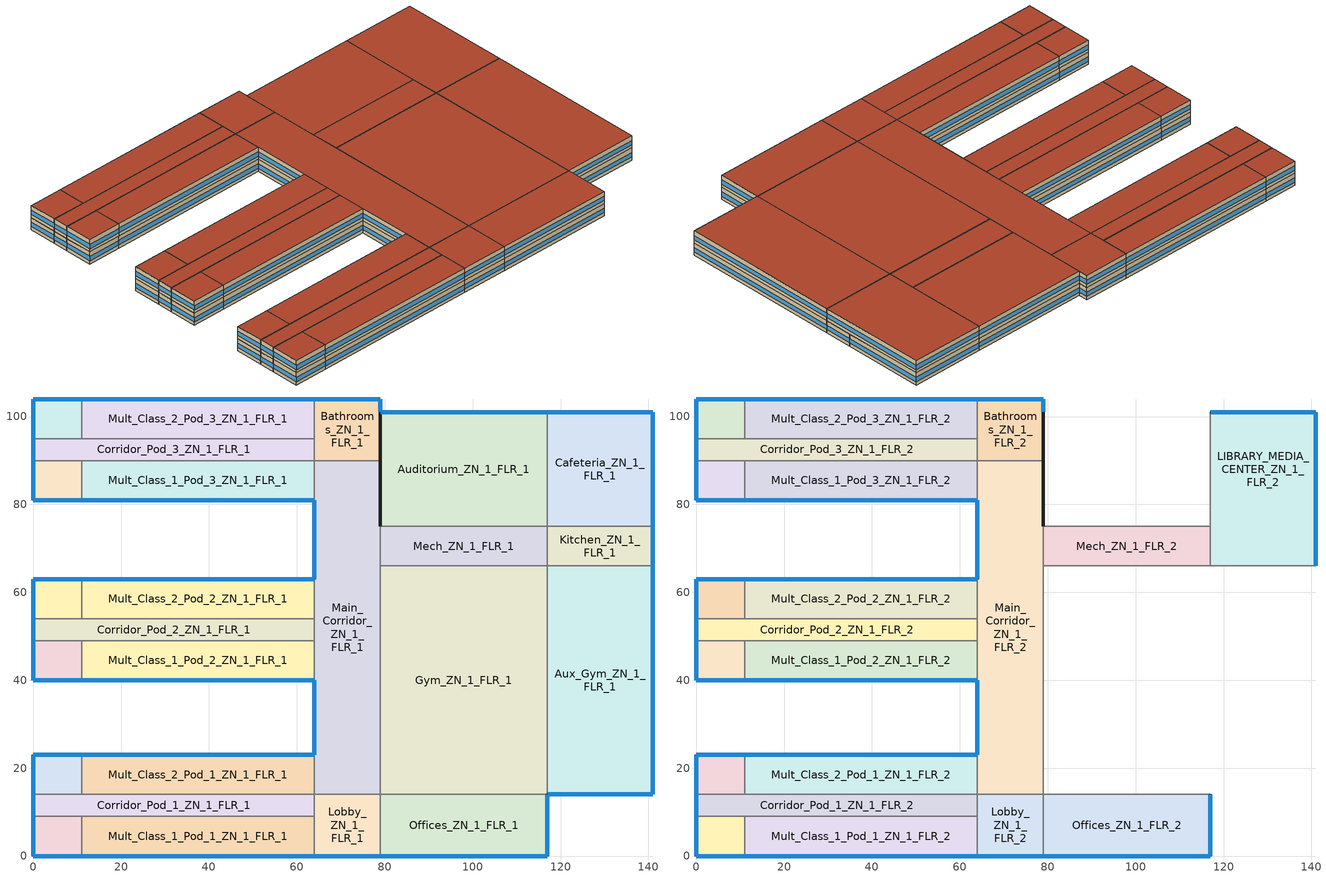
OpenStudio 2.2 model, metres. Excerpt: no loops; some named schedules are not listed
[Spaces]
Mult_Class_2_Pod_3_ZN_1_FLR_1
 floor ground: 64,104 64,95 11,95 11,104 z0
 wall outside: 64,104 11,104 z0:4
 wall to Corner_Class_2_Pod_3_ZN_1_FLR_1: 11,104 11,95 z0:4
 wall to Corridor_Pod_3_ZN_1_FLR_1: 11,95 64,95 z0:4
 wall to Bathrooms_ZN_1_FLR_1: 64,95 64,104 z0:4
 window: 63.95,104 11.05,104 z1.1:2.5
Mult_Class_2_Pod_2_ZN_1_FLR_1
 floor ground: 64,63 64,54 11,54 11,63 z0
 wall outside: 64,63 11,63 z0:4
 wall to Corridor_Pod_2_ZN_1_FLR_1: 11,54 64,54 z0:4
 wall to Main_Corridor_ZN_1_FLR_1: 64,54 64,63 z0:4
 wall to Corner_Class_2_Pod_2_ZN_1_FLR_1: 11,63 11,54 z0:4
 window: 63.95,63 11.05,63 z1.1:2.5
Aux_Gym_ZN_1_FLR_1
 floor ground: 141,66 141,14 117,14 117,66 z0
 wall outside: 117,14 141,14 141,66 z0:4; 117,14 141,14 141,66 z4:8
 wall to LIBRARY_MEDIA_CENTER_ZN_1_FLR_2: 141,66 117,66 z4:8
 wall to Kitchen_ZN_1_FLR_1: 141,66 117,66 z0:4
 wall to Gym_ZN_1_FLR_1: 117,66 117,14 z0:4; 117,66 117,14 z4:8
 window: 117.05,14 140.95,14 z1.1:2.51; 117.05,14 140.95,14 z5.1:6.51; 141,14.05 141,65.95 z5.1:6.5; 141,14.05 141,65.95 z1.1:2.5
 roof outside: 141,14 141,66 117,66 117,14 z8
Gym_ZN_1_FLR_1
 floor ground: 117,66 117,14 79,14 79,66 z0
 wall to Mech_ZN_1_FLR_1: 117,66 79,66 z0:4
 wall to Mech_ZN_1_FLR_2: 117,66 79,66 z4:8
 wall to Main_Corridor_ZN_1_FLR_2: 79,66 79,14 z4:8
 wall to Offices_ZN_1_FLR_2: 79,14 117,14 z4:8
 wall to Main_Corridor_ZN_1_FLR_1: 79,66 79,14 z0:4
 wall to Offices_ZN_1_FLR_1: 79,14 117,14 z0:4
 roof outside: 117,14 117,66 79,66 79,14 z8
Mult_Class_2_Pod_1_ZN_1_FLR_1
 floor ground: 64,23 64,14 11,14 11,23 z0
 wall outside: 64,23 11,23 z0:4
 wall to Main_Corridor_ZN_1_FLR_1: 64,14 64,23 z0:4
 wall to Corridor_Pod_1_ZN_1_FLR_1: 11,14 64,14 z0:4
 wall to Corner_Class_2_Pod_1_ZN_1_FLR_1: 11,23 11,14 z0:4
 window: 63.95,23 11.05,23 z1.1:2.5
Mech_ZN_1_FLR_1
 floor ground: 117,75 117,66 79,66 79,75 z0
 wall to Main_Corridor_ZN_1_FLR_1: 79,75 79,66 z0:4
 wall to Auditorium_ZN_1_FLR_1: 117,75 79,75 z0:4
 wall to Kitchen_ZN_1_FLR_1: 117,66 117,75 z0:4
Lobby_ZN_1_FLR_1
 floor ground: 79,14 79,0 64,0 64,14 z0
 wall outside: 64,0 79,0 z0:4
 wall to Corridor_Pod_1_ZN_1_FLR_1: 64,14 64,9 z0:4
 wall to Offices_ZN_1_FLR_1: 79,0 79,14 z0:4
 wall to Main_Corridor_ZN_1_FLR_1: 79,14 64,14 z0:4
 wall to Mult_Class_1_Pod_1_ZN_1_FLR_1: 64,9 64,0 z0:4
 window: 64.05,0 78.95,0 z1.1:2.51
Auditorium_ZN_1_FLR_1
 floor ground: 117,101 117,75 79,75 79,101 z0
 wall outside: 117,101 79,101 79,90 79,75 z4:8; 117,101 79,101 79,90 79,75 z0:4
 wall to LIBRARY_MEDIA_CENTER_ZN_1_FLR_2: 117,75 117,101 z4:8
 wall to Cafeteria_ZN_1_FLR_1: 117,75 117,101 z0:4
 wall to Mech_ZN_1_FLR_2: 79,75 117,75 z4:8
 window: 116.95,101 79.05,101 z5.1:6.5; 116.95,101 79.05,101 z1.1:2.5
 roof outside: 117,75 117,101 79,101 79,75 z8
Cafeteria_ZN_1_FLR_1
 floor ground: 141,101 141,75 117,75 117,101 z0
 wall outside: 141,75 141,101 117,101 z0:4
 wall to Kitchen_ZN_1_FLR_1: 117,75 141,75 z0:4
 window: 141,75.05 141,100.95 / 140.95,101 117.05,101 z1.1:2.51
Corner_Class_1_Pod_2_ZN_1_FLR_1
 floor ground: 11,49 11,40 0,40 0,49 z0
 wall outside: 0,49 0,40 11,40 z0:4
 wall to Corridor_Pod_2_ZN_1_FLR_1: 11,49 0,49 z0:4
 wall to Mult_Class_1_Pod_2_ZN_1_FLR_1: 11,40 11,49 z0:4
 window: 0.05,40 10.95,40 z1.1:2.51; 0,48.95 0,40.05 z1.1:2.52
Corridor_Pod_1_ZN_1_FLR_1
 floor ground: 64,14 64,9 0,9 0,14 z0
 wall outside: 0,14 0,9 z0:4
 wall to Corner_Class_2_Pod_1_ZN_1_FLR_1: 11,14 0,14 z0:4
 wall to Mult_Class_1_Pod_1_ZN_1_FLR_1: 11,9 64,9 z0:4
 wall to Corner_Class_1_Pod_1_ZN_1_FLR_1: 0,9 11,9 z0:4
 window: 0,13.95 0,9.05 z1.1:2.53
Mult_Class_1_Pod_2_ZN_1_FLR_1
 floor ground: 64,49 64,40 11,40 11,49 z0
 wall outside: 11,40 64,40 z0:4
 wall to Main_Corridor_ZN_1_FLR_1: 64,40 64,49 z0:4
 wall to Corridor_Pod_2_ZN_1_FLR_1: 64,49 11,49 z0:4
 window: 11.05,40 63.95,40 z1.1:2.5
Mult_Class_1_Pod_3_ZN_1_FLR_1
 floor ground: 64,90 64,81 11,81 11,90 z0
 wall outside: 11,81 64,81 z0:4
 wall to Corner_Class_1_Pod_3_ZN_1_FLR_1: 11,90 11,81 z0:4
 wall to Corridor_Pod_3_ZN_1_FLR_1: 64,90 11,90 z0:4
 wall to Main_Corridor_ZN_1_FLR_1: 64,81 64,90 z0:4
 window: 11.05,81 63.95,81 z1.1:2.5
Corridor_Pod_2_ZN_1_FLR_1
 floor ground: 64,54 64,49 0,49 0,54 z0
 wall outside: 0,54 0,49 z0:4
 wall to Corner_Class_2_Pod_2_ZN_1_FLR_1: 11,54 0,54 z0:4
 wall to Main_Corridor_ZN_1_FLR_1: 64,49 64,54 z0:4
 window: 0,53.95 0,49.05 z1.1:2.53
Bathrooms_ZN_1_FLR_1
 floor ground: 79,104 79,90 64,90 64,104 z0
 wall outside: 79,90 79,101 79,104 64,104 z0:4
 wall to Main_Corridor_ZN_1_FLR_1: 64,90 79,90 z0:4
 wall to Corridor_Pod_3_ZN_1_FLR_1: 64,95 64,90 z0:4
 window: 79,101.05 79,103.95 z1.1:2.55; 78.95,104 64.05,104 z1.1:2.51
Main_Corridor_ZN_1_FLR_1
 floor ground: 79,90 79,14 64,14 64,90 z0
 wall outside: 64,40 64,23 / 64,81 64,63 / 79,75 79,90 z0:4
 window: 64,39.95 64,23.05 / 64,80.95 64,63.05 z1.1:2.51
Corner_Class_1_Pod_3_ZN_1_FLR_1
 floor ground: 11,90 11,81 0,81 0,90 z0
 wall outside: 0,90 0,81 11,81 z0:4
 wall to Corridor_Pod_3_ZN_1_FLR_1: 11,90 0,90 z0:4
 window: 0,89.95 0,81.05 z1.1:2.52; 0.05,81 10.95,81 z1.1:2.51
Offices_ZN_1_FLR_1
 floor ground: 117,14 117,0 79,0 79,14 z0
 wall outside: 79,0 117,0 117,14 z0:4
 window: 79.05,0 116.95,0 z1.1:2.5; 117,0.05 117,13.95 z1.1:2.51
Corner_Class_2_Pod_1_ZN_1_FLR_1
 floor ground: 11,23 11,14 0,14 0,23 z0
 wall outside: 11,23 0,23 0,14 z0:4
 window: 10.95,23 0.05,23 z1.1:2.51; 0,22.95 0,14.05 z1.1:2.52
Corner_Class_1_Pod_1_ZN_1_FLR_1
 floor ground: 11,9 11,0 0,0 0,9 z0
 wall outside: 0,9 0,0 11,0 z0:4
 wall to Mult_Class_1_Pod_1_ZN_1_FLR_1: 11,0 11,9 z0:4
 window: 0.05,0 10.95,0 z1.1:2.51; 0,8.95 0,0.05 z1.1:2.52
Corridor_Pod_3_ZN_1_FLR_1
 floor ground: 64,95 64,90 0,90 0,95 z0
 wall outside: 0,95 0,90 z0:4
 wall to Corner_Class_2_Pod_3_ZN_1_FLR_1: 11,95 0,95 z0:4
 window: 0,94.95 0,90.05 z1.1:2.53
Corner_Class_2_Pod_2_ZN_1_FLR_1
 floor ground: 11,63 11,54 0,54 0,63 z0
 wall outside: 11,63 0,63 0,54 z0:4
 window: 0,62.95 0,54.05 z1.1:2.52; 10.95,63 0.05,63 z1.1:2.51
Corner_Class_2_Pod_3_ZN_1_FLR_1
 floor ground: 11,104 11,95 0,95 0,104 z0
 wall outside: 11,104 0,104 0,95 z0:4
 window: 0,103.95 0,95.05 z1.1:2.52; 10.95,104 0.05,104 z1.1:2.51
Kitchen_ZN_1_FLR_1
 floor ground: 141,75 141,66 117,66 117,75 z0
 wall outside: 141,66 141,75 z0:4
 window: 141,66.05 141,74.95 z1.1:2.52
Mult_Class_1_Pod_1_ZN_1_FLR_1
 floor ground: 64,9 64,0 11,0 11,9 z0
 wall outside: 11,0 64,0 z0:4
 window: 11.05,0 63.95,0 z1.1:2.5
Mult_Class_2_Pod_3_ZN_1_FLR_2
 floor to Mult_Class_2_Pod_3_ZN_1_FLR_1: 64,104 64,95 11,95 11,104 z4
 wall outside: 64,104 11,104 z4:8
 wall to Bathrooms_ZN_1_FLR_2: 64,95 64,104 z4:8
 wall to Corner_Class_2_Pod_3_ZN_1_FLR_2: 11,104 11,95 z4:8
 wall to Corridor_Pod_3_ZN_1_FLR_2: 11,95 64,95 z4:8
 window: 63.95,104 11.05,104 z5.1:6.5
 roof outside: 64,95 64,104 11,104 11,95 z8
Main_Corridor_ZN_1_FLR_2
 floor to Main_Corridor_ZN_1_FLR_1: 79,90 79,14 64,14 64,90 z4
 wall outside: 64,40 64,23 / 79,75 79,90 / 64,81 64,63 z4:8
 wall to Corridor_Pod_2_ZN_1_FLR_2: 64,54 64,49 z4:8
 wall to Mech_ZN_1_FLR_2: 79,66 79,75 z4:8
 wall to Lobby_ZN_1_FLR_2: 64,14 79,14 z4:8
 wall to Mult_Class_1_Pod_2_ZN_1_FLR_2: 64,49 64,40 z4:8
 wall to Bathrooms_ZN_1_FLR_2: 79,90 64,90 z4:8
 wall to Mult_Class_1_Pod_3_ZN_1_FLR_2: 64,90 64,81 z4:8
 wall to Mult_Class_2_Pod_2_ZN_1_FLR_2: 64,63 64,54 z4:8
 wall to Mult_Class_2_Pod_1_ZN_1_FLR_2: 64,23 64,14 z4:8
 window: 64,39.95 64,23.05 / 64,80.95 64,63.05 z5.1:6.51
 roof outside: 79,14 79,90 64,90 64,14 z8
Corner_Class_2_Pod_3_ZN_1_FLR_2
 floor to Corner_Class_2_Pod_3_ZN_1_FLR_1: 11,104 11,95 0,95 0,104 z4
 wall outside: 11,104 0,104 0,95 z4:8
 wall to Corridor_Pod_3_ZN_1_FLR_2: 0,95 11,95 z4:8
 window: 10.95,104 0.05,104 z5.1:6.51; 0,103.95 0,95.05 z5.1:6.52
 roof outside: 11,95 11,104 0,104 0,95 z8
Lobby_ZN_1_FLR_2
 floor to Lobby_ZN_1_FLR_1: 79,14 79,0 64,0 64,14 z4
 wall outside: 64,0 79,0 z4:8
 wall to Offices_ZN_1_FLR_2: 79,0 79,14 z4:8
 wall to Corridor_Pod_1_ZN_1_FLR_2: 64,14 64,9 z4:8
 wall to Mult_Class_1_Pod_1_ZN_1_FLR_2: 64,9 64,0 z4:8
 window: 64.05,0 78.95,0 z5.1:6.51
 roof outside: 79,0 79,14 64,14 64,0 z8
Mech_ZN_1_FLR_2
 floor to Mech_ZN_1_FLR_1: 117,75 117,66 79,66 79,75 z4
 wall to LIBRARY_MEDIA_CENTER_ZN_1_FLR_2: 117,66 117,75 z4:8
 roof outside: 117,66 117,75 79,75 79,66 z8
Mult_Class_1_Pod_1_ZN_1_FLR_2
 floor to Mult_Class_1_Pod_1_ZN_1_FLR_1: 64,9 64,0 11,0 11,9 z4
 wall outside: 11,0 64,0 z4:8
 wall to Corridor_Pod_1_ZN_1_FLR_2: 64,9 11,9 z4:8
 wall to Corner_Class_1_Pod_1_ZN_1_FLR_2: 11,9 11,0 z4:8
 window: 11.05,0 63.95,0 z5.1:6.5
 roof outside: 64,0 64,9 11,9 11,0 z8
Corridor_Pod_2_ZN_1_FLR_2
 floor to Corridor_Pod_2_ZN_1_FLR_1: 64,54 64,49 0,49 0,54 z4
 wall outside: 0,54 0,49 z4:8
 wall to Mult_Class_2_Pod_2_ZN_1_FLR_2: 64,54 11,54 z4:8
 wall to Corner_Class_1_Pod_2_ZN_1_FLR_2: 0,49 11,49 z4:8
 wall to Corner_Class_2_Pod_2_ZN_1_FLR_2: 11,54 0,54 z4:8
 wall to Mult_Class_1_Pod_2_ZN_1_FLR_2: 11,49 64,49 z4:8
 window: 0,53.95 0,49.05 z5.1:6.53
 roof outside: 64,49 64,54 0,54 0,49 z8
LIBRARY_MEDIA_CENTER_ZN_1_FLR_2
 floor to Cafeteria_ZN_1_FLR_1: 141,101 141,75 117,75 117,101 z4
 floor to Kitchen_ZN_1_FLR_1: 141,75 141,66 117,66 117,75 z4
 wall outside: 141,66 141,101 117,101 z4:8
 window: 140.95,101 117.05,101 z5.1:6.51; 141,66.05 141,100.95 z5.1:6.52
 roof outside: 141,66 141,101 117,101 117,66 z8
Corridor_Pod_3_ZN_1_FLR_2
 floor to Corridor_Pod_3_ZN_1_FLR_1: 64,95 64,90 0,90 0,95 z4
 wall outside: 0,95 0,90 z4:8
 wall to Mult_Class_1_Pod_3_ZN_1_FLR_2: 11,90 64,90 z4:8
 wall to Corner_Class_1_Pod_3_ZN_1_FLR_2: 0,90 11,90 z4:8
 wall to Bathrooms_ZN_1_FLR_2: 64,90 64,95 z4:8
 window: 0,94.95 0,90.05 z5.1:6.53
 roof outside: 64,90 64,95 0,95 0,90 z8
Corner_Class_2_Pod_2_ZN_1_FLR_2
 floor to Corner_Class_2_Pod_2_ZN_1_FLR_1: 11,63 11,54 0,54 0,63 z4
 wall outside: 11,63 0,63 0,54 z4:8
 wall to Mult_Class_2_Pod_2_ZN_1_FLR_2: 11,54 11,63 z4:8
 window: 10.95,63 0.05,63 z5.1:6.51; 0,62.95 0,54.05 z5.1:6.52
 roof outside: 11,54 11,63 0,63 0,54 z8
Corridor_Pod_1_ZN_1_FLR_2
 floor to Corridor_Pod_1_ZN_1_FLR_1: 64,14 64,9 0,9 0,14 z4
 wall outside: 0,14 0,9 z4:8
 wall to Corner_Class_2_Pod_1_ZN_1_FLR_2: 11,14 0,14 z4:8
 wall to Mult_Class_2_Pod_1_ZN_1_FLR_2: 64,14 11,14 z4:8
 wall to Corner_Class_1_Pod_1_ZN_1_FLR_2: 0,9 11,9 z4:8
 window: 0,13.95 0,9.05 z5.1:6.53
 roof outside: 64,9 64,14 0,14 0,9 z8
Corner_Class_1_Pod_2_ZN_1_FLR_2
 floor to Corner_Class_1_Pod_2_ZN_1_FLR_1: 11,49 11,40 0,40 0,49 z4
 wall outside: 0,49 0,40 11,40 z4:8
 wall to Mult_Class_1_Pod_2_ZN_1_FLR_2: 11,40 11,49 z4:8
 window: 0.05,40 10.95,40 z5.1:6.51; 0,48.95 0,40.05 z5.1:6.52
 roof outside: 11,40 11,49 0,49 0,40 z8
Mult_Class_1_Pod_2_ZN_1_FLR_2
 floor to Mult_Class_1_Pod_2_ZN_1_FLR_1: 64,49 64,40 11,40 11,49 z4
 wall outside: 11,40 64,40 z4:8
 window: 11.05,40 63.95,40 z5.1:6.5
 roof outside: 64,40 64,49 11,49 11,40 z8
Offices_ZN_1_FLR_2
 floor to Offices_ZN_1_FLR_1: 117,14 117,0 79,0 79,14 z4
 wall outside: 79,0 117,0 117,14 z4:8
 window: 117,0.05 117,13.95 z5.1:6.51; 79.05,0 116.95,0 z5.1:6.5
 roof outside: 117,0 117,14 79,14 79,0 z8
Corner_Class_2_Pod_1_ZN_1_FLR_2
 floor to Corner_Class_2_Pod_1_ZN_1_FLR_1: 11,23 11,14 0,14 0,23 z4
 wall outside: 11,23 0,23 0,14 z4:8
 wall to Mult_Class_2_Pod_1_ZN_1_FLR_2: 11,14 11,23 z4:8
 window: 0,22.95 0,14.05 z5.1:6.52; 10.95,23 0.05,23 z5.1:6.51
 roof outside: 11,14 11,23 0,23 0,14 z8
Corner_Class_1_Pod_3_ZN_1_FLR_2
 floor to Corner_Class_1_Pod_3_ZN_1_FLR_1: 11,90 11,81 0,81 0,90 z4
 wall outside: 0,90 0,81 11,81 z4:8
 wall to Mult_Class_1_Pod_3_ZN_1_FLR_2: 11,81 11,90 z4:8
 window: 0.05,81 10.95,81 z5.1:6.51; 0,89.95 0,81.05 z5.1:6.52
 roof outside: 11,81 11,90 0,90 0,81 z8
Corner_Class_1_Pod_1_ZN_1_FLR_2
 floor to Corner_Class_1_Pod_1_ZN_1_FLR_1: 11,9 11,0 0,0 0,9 z4
 wall outside: 0,9 0,0 11,0 z4:8
 window: 0,8.95 0,0.05 z5.1:6.52; 0.05,0 10.95,0 z5.1:6.51
 roof outside: 11,0 11,9 0,9 0,0 z8
Mult_Class_2_Pod_1_ZN_1_FLR_2
 floor to Mult_Class_2_Pod_1_ZN_1_FLR_1: 64,23 64,14 11,14 11,23 z4
 wall outside: 64,23 11,23 z4:8
 window: 63.95,23 11.05,23 z5.1:6.5
 roof outside: 64,14 64,23 11,23 11,14 z8
Mult_Class_2_Pod_2_ZN_1_FLR_2
 floor to Mult_Class_2_Pod_2_ZN_1_FLR_1: 64,63 64,54 11,54 11,63 z4
 wall outside: 64,63 11,63 z4:8
 window: 63.95,63 11.05,63 z5.1:6.5
 roof outside: 64,54 64,63 11,63 11,54 z8
Bathrooms_ZN_1_FLR_2
 floor to Bathrooms_ZN_1_FLR_1: 79,104 79,90 64,90 64,104 z4
 wall outside: 79,90 79,101 79,104 64,104 z4:8
 window: 78.95,104 64.05,104 z5.1:6.51; 79,101.05 79,103.95 z5.1:6.55
 roof outside: 79,90 79,104 64,104 64,90 z8
Mult_Class_1_Pod_3_ZN_1_FLR_2
 floor to Mult_Class_1_Pod_3_ZN_1_FLR_1: 64,90 64,81 11,81 11,90 z4
 wall outside: 11,81 64,81 z4:8
 window: 11.05,81 63.95,81 z5.1:6.5
 roof outside: 64,81 64,90 11,90 11,81 z8
[Site]
Miami Intl Ap_FL_USA: Latitude {deg}=25.82; Longitude {deg}=-80.3; Time Zone {hr}=-5; Elevation {m}=11; Terrain=City
[Building]
DOE Ref Pre-1980-SecondarySchool-ASHRAE 169-2006-1A created: 2017-11-09 21:25:26 -0700: North Axis {deg}=0; Default Construction Set=DOE Ref Pre-1980 - SecSchl - ASHRAE 169-2006-1A; Standards Number of Stories=2; Standards Number of Above Ground Stories=0; Standards Building Type=SecondarySchool
[Site:WaterMainsTemperature]
Calculation Method=Correlation; Annual Average Outdoor Air Temperature {C}=24.4917; Maximum Difference In Monthly Average Outdoor Air Temperatures {deltaC}=8.7
[SizingPeriod:DesignDay] Barometric Pressure {Pa}=101193; Sky Clearness=0; Rain Indicator=0; Snow Indicator=0; Day of Month=21; Daylight Saving Time Indicator=0; Humidity Indicating Type=Wetbulb; Dry-Bulb Temperature Range Modifier Type=DefaultMultipliers
Name | Maximum Dry-Bulb Temperature {C} | Daily Dry-Bulb Temperature Range {deltaC} | Humidity Indicating Conditions at Maximum Dry-Bulb | Wind Speed {m/s} | Wind Direction {deg} | Month | Day Type | Solar Model Indicator | ASHRAE Taub | ASHRAE Taud
Miami Intl Ap Ann Htg 99.6% Condns DB | 8.7 | 0 | 8.7 | 3.8 | 340 | 1 | WinterDesignDay | ASHRAEClearSky
Miami Intl Ap Ann Clg .4% Condns DB=>MWB | 33.2 | 6.7 | 25.3 | 4.5 | 140 | 7 | SummerDesignDay | ASHRAETau | 0.528 | 1.905
[Site:GroundTemperature:BuildingSurface]
22.509, 22.645, 22.781, 22.956, 23.052, 23.08, 23.116, 23.108, 23.133, 23.139, 23.077, 22.913
[ClimateZones]
Climate Zone Value 1=1A
[Material:NoMass] Thermal Absorptance=0.9; Solar Absorptance=0.7
Name | Roughness | Thermal Resistance {m2-K/W} | Visible Absorptance
CP02 CARPET PAD | VeryRough | 0.21648 | 0.8
Typical Insulation R-2.17 | Smooth | 0.381975 | 0.7
Typical Carpet Pad | Smooth | 0.21648 | 0.8
Typical Insulation R-8.88 | Smooth | 1.56434 | 0.7
Typical Insulation | Smooth | 0.0282222 | 0.7
[Material]
Name | Roughness | Thickness {m} | Conductivity {W/m-K} | Density {kg/m3} | Specific Heat {J/kg-K} | Thermal Absorptance | Solar Absorptance | Visible Absorptance
100mm Normalweight concrete floor | MediumSmooth | 0.1016 | 2.31 | 2322 | 832
G01 13mm gypsum board | Smooth | 0.0127 | 0.16 | 800 | 1090 | 0.9 | 0.7 | 0.5
4 in. Normalweight Concrete Floor | MediumRough | 0.1016 | 2.31 | 2322 | 832 | 0.9 | 0.7 | 0.7
25mm Stucco | Smooth | 0.0254 | 0.72 | 1856 | 840 | 0.9 | 0.7 | 0.7
5/8 in. Gypsum Board | MediumSmooth | 0.0159 | 0.16 | 800 | 1090 | 0.9 | 0.7 | 0.7
Roof Membrane | VeryRough | 0.0095 | 0.16 | 1121.29 | 1460 | 0.9 | 0.7 | 0.7
Metal Roof Surface; F08 Metal surface | Smooth | 0.0008 | 45.28 | 7824 | 500 | 0.9 | 0.7 | 0.7
HW CONCRETE | Rough | 0.1016 | 1.31125 | 2240 | 837.36 | 0.9 | 0.7 | 0.7
8 in. Concrete Block Basement Wall | MediumRough | 0.2032 | 1.326 | 1842 | 912 | 0.9 | 0.7 | 0.7
G05 25mm wood | MediumSmooth | 0.0254 | 0.15 | 608 | 1630 | 0.9 | 0.5 | 0.5
Std Wood 6inch | MediumSmooth | 0.15 | 0.12 | 540 | 1210 | 0.9 | 0.7 | 0.7
[Construction]
Typical Insulated Exterior Mass Floor: 4 in. Normalweight Concrete Floor, Typical Carpet Pad
Typical Insulated Steel Framed Exterior Wall R-4.35: 25mm Stucco, 5/8 in. Gypsum Board, Typical Insulation R-2.17, 5/8 in. Gypsum Board
Typical IEAD Roof R-10.0: Roof Membrane, Typical Insulation R-8.88, Metal Roof Surface
Typical Interior Floor: 100mm Normalweight concrete floor, CP02 CARPET PAD
Typical Interior Wall: G01 13mm gypsum board, G01 13mm gypsum board
Typical Interior Ceiling: CP02 CARPET PAD, 100mm Normalweight concrete floor
ext-slab-mass: HW CONCRETE, CP02 CARPET PAD
Typical Insulated Basement Mass Wall: 8 in. Concrete Block Basement Wall
U 1.22 SHGC 0.54 Simple Glazing Window: U 1.22 SHGC 0.54 Simple Glazing
Typical Insulated Metal Door: F08 Metal surface, Typical Insulation
Typical Overhead Door: Typical Insulation
Typical Interior Window: Clear 3mm
Typical Interior Door; Typical Interior Partition: G05 25mm wood
InteriorFurnishings: Std Wood 6inch
[DefaultConstructionSet]
DOE Ref Pre-1980 - SecSchl - ASHRAE 169-2006-1A: Default Exterior Surface Constructions=Default Surface Constructions 1; Default Interior Surface Constructions=Default Surface Constructions 2; Default Ground Contact Surface Constructions=Default Surface Constructions 3; Default Exterior SubSurface Constructions=Default Sub Surface Constructions 1; Default Interior SubSurface Constructions=Default Sub Surface Constructions 2; Interior Partition Construction=Typical Interior Partition
[DefaultSurfaceConstructions]
Name | Floor Construction | Wall Construction | Roof Ceiling Construction
Default Surface Constructions 1 | Typical Insulated Exterior Mass Floor | Typical Insulated Steel Framed Exterior Wall R-4.35 | Typical IEAD Roof R-10.0
Default Surface Constructions 2 | Typical Interior Floor | Typical Interior Wall | Typical Interior Ceiling
Default Surface Constructions 3 | ext-slab-mass | Typical Insulated Basement Mass Wall
[DefaultSubSurfaceConstructions]
Name | Fixed Window Construction | Operable Window Construction | Door Construction | Overhead Door Construction | Tubular Daylight Dome Construction | Tubular Daylight Diffuser Construction
Default Sub Surface Constructions 1 | U 1.22 SHGC 0.54 Simple Glazing Window | U 1.22 SHGC 0.54 Simple Glazing Window | Typical Insulated Metal Door | Typical Overhead Door | Typical Interior Window | Typical Interior Window
Default Sub Surface Constructions 2 | Typical Interior Window | Typical Interior Window | Typical Interior Door
[WindowMaterial:SimpleGlazingSystem]
U 1.22 SHGC 0.54 Simple Glazing: U-Factor {W/m2-K}=6.92748; Solar Heat Gain Coefficient=0.54; Visible Transmittance=0.38
[WindowMaterial:Glazing]
Clear 3mm: Optical Data Type=SpectralAverage; Thickness {m}=0.003; Solar Transmittance at Normal Incidence=0.837; Front Side Solar Reflectance at Normal Incidence=0.075; Back Side Solar Reflectance at Normal Incidence=0.075; Visible Transmittance at Normal Incidence=0.898; Front Side Visible Reflectance at Normal Incidence=0.081; Back Side Visible Reflectance at Normal Incidence=0.081; Infrared Transmittance at Normal Incidence=0; Front Side Infrared Hemispherical Emissivity=0.84; Back Side Infrared Hemispherical Emissivity=0.84; Conductivity {W/m-K}=0.9; Dirt Correction Factor for Solar and Visible Transmittance=1; Solar Diffusing=No
[Space] Part of Total Floor Area=Yes
Name | Space Type | Building Story | Thermal Zone
Mult_Class_2_Pod_3_ZN_1_FLR_1 | SecondarySchool Classroom | Building Story 1 | Mult_Class_2_Pod_3_ZN_1_FLR_1 ZN
Mult_Class_2_Pod_1_ZN_1_FLR_2 | SecondarySchool Classroom | Building Story 2 | Mult_Class_2_Pod_1_ZN_1_FLR_2 ZN
Mult_Class_2_Pod_2_ZN_1_FLR_1 | SecondarySchool Classroom | Building Story 1 | Mult_Class_2_Pod_2_ZN_1_FLR_1 ZN
Mult_Class_2_Pod_3_ZN_1_FLR_2 | SecondarySchool Classroom | Building Story 2 | Mult_Class_2_Pod_3_ZN_1_FLR_2 ZN
Main_Corridor_ZN_1_FLR_2 | SecondarySchool Corridor | Building Story 2 | Main_Corridor_ZN_1_FLR_2 ZN
Aux_Gym_ZN_1_FLR_1 | SecondarySchool Gym - audience | Building Story 1 | Aux_Gym_ZN_1_FLR_1 ZN
Bathrooms_ZN_1_FLR_2 | SecondarySchool Restroom | Building Story 2 | Bathrooms_ZN_1_FLR_2 ZN
Corner_Class_2_Pod_3_ZN_1_FLR_2 | SecondarySchool Classroom | Building Story 2 | Corner_Class_2_Pod_3_ZN_1_FLR_2 ZN
Kitchen_ZN_1_FLR_1 | SecondarySchool Kitchen | Building Story 1 | Kitchen_ZN_1_FLR_1 ZN
Gym_ZN_1_FLR_1 | SecondarySchool Gym | Building Story 1 | Gym_ZN_1_FLR_1 ZN
Lobby_ZN_1_FLR_2 | SecondarySchool Lobby | Building Story 2 | Lobby_ZN_1_FLR_2 ZN
Mech_ZN_1_FLR_2 | SecondarySchool Mechanical | Building Story 2 | Mech_ZN_1_FLR_2 ZN
Mult_Class_2_Pod_1_ZN_1_FLR_1 | SecondarySchool Classroom | Building Story 1 | Mult_Class_2_Pod_1_ZN_1_FLR_1 ZN
Mech_ZN_1_FLR_1 | SecondarySchool Mechanical | Building Story 1 | Mech_ZN_1_FLR_1 ZN
Corridor_Pod_2_ZN_1_FLR_2 | SecondarySchool Corridor | Building Story 2 | Corridor_Pod_2_ZN_1_FLR_2 ZN
Lobby_ZN_1_FLR_1 | SecondarySchool Lobby | Building Story 1 | Lobby_ZN_1_FLR_1 ZN
Corner_Class_1_Pod_2_ZN_1_FLR_2 | SecondarySchool Classroom | Building Story 2 | Corner_Class_1_Pod_2_ZN_1_FLR_2 ZN
Mult_Class_2_Pod_2_ZN_1_FLR_2 | SecondarySchool Classroom | Building Story 2 | Mult_Class_2_Pod_2_ZN_1_FLR_2 ZN
Auditorium_ZN_1_FLR_1 | SecondarySchool Auditorium | Building Story 1 | Auditorium_ZN_1_FLR_1 ZN
Cafeteria_ZN_1_FLR_1 | SecondarySchool Cafeteria | Building Story 1 | Cafeteria_ZN_1_FLR_1 ZN
Corner_Class_1_Pod_2_ZN_1_FLR_1 | SecondarySchool Classroom | Building Story 1 | Corner_Class_1_Pod_2_ZN_1_FLR_1 ZN
Bathrooms_ZN_1_FLR_1 | SecondarySchool Restroom | Building Story 1 | Bathrooms_ZN_1_FLR_1 ZN
Corridor_Pod_1_ZN_1_FLR_2 | SecondarySchool Corridor | Building Story 2 | Corridor_Pod_1_ZN_1_FLR_2 ZN
Mult_Class_1_Pod_2_ZN_1_FLR_1 | SecondarySchool Classroom | Building Story 1 | Mult_Class_1_Pod_2_ZN_1_FLR_1 ZN
Mult_Class_1_Pod_1_ZN_1_FLR_2 | SecondarySchool Classroom | Building Story 2 | Mult_Class_1_Pod_1_ZN_1_FLR_2 ZN
Corridor_Pod_1_ZN_1_FLR_1 | SecondarySchool Corridor | Building Story 1 | Corridor_Pod_1_ZN_1_FLR_1 ZN
Corner_Class_2_Pod_1_ZN_1_FLR_2 | SecondarySchool Classroom | Building Story 2 | Corner_Class_2_Pod_1_ZN_1_FLR_2 ZN
Mult_Class_1_Pod_3_ZN_1_FLR_1 | SecondarySchool Classroom | Building Story 1 | Mult_Class_1_Pod_3_ZN_1_FLR_1 ZN
Corner_Class_1_Pod_1_ZN_1_FLR_2 | SecondarySchool Classroom | Building Story 2 | Corner_Class_1_Pod_1_ZN_1_FLR_2 ZN
LIBRARY_MEDIA_CENTER_ZN_1_FLR_2 | SecondarySchool Library | Building Story 2 | LIBRARY_MEDIA_CENTER_ZN_1_FLR_2 ZN
Offices_ZN_1_FLR_1 | SecondarySchool Office | Building Story 1 | Offices_ZN_1_FLR_1 ZN
Corridor_Pod_3_ZN_1_FLR_2 | SecondarySchool Corridor | Building Story 2 | Corridor_Pod_3_ZN_1_FLR_2 ZN
Corridor_Pod_2_ZN_1_FLR_1 | SecondarySchool Corridor | Building Story 1 | Corridor_Pod_2_ZN_1_FLR_1 ZN
Corner_Class_2_Pod_2_ZN_1_FLR_2 | SecondarySchool Classroom | Building Story 2 | Corner_Class_2_Pod_2_ZN_1_FLR_2 ZN
Mult_Class_1_Pod_2_ZN_1_FLR_2 | SecondarySchool Classroom | Building Story 2 | Mult_Class_1_Pod_2_ZN_1_FLR_2 ZN
Main_Corridor_ZN_1_FLR_1 | SecondarySchool Corridor | Building Story 1 | Main_Corridor_ZN_1_FLR_1 ZN
Corner_Class_1_Pod_3_ZN_1_FLR_1 | SecondarySchool Classroom | Building Story 1 | Corner_Class_1_Pod_3_ZN_1_FLR_1 ZN
Corner_Class_2_Pod_2_ZN_1_FLR_1 | SecondarySchool Classroom | Building Story 1 | Corner_Class_2_Pod_2_ZN_1_FLR_1 ZN
Corner_Class_1_Pod_1_ZN_1_FLR_1 | SecondarySchool Classroom | Building Story 1 | Corner_Class_1_Pod_1_ZN_1_FLR_1 ZN
Corner_Class_2_Pod_1_ZN_1_FLR_1 | SecondarySchool Classroom | Building Story 1 | Corner_Class_2_Pod_1_ZN_1_FLR_1 ZN
Mult_Class_1_Pod_3_ZN_1_FLR_2 | SecondarySchool Classroom | Building Story 2 | Mult_Class_1_Pod_3_ZN_1_FLR_2 ZN
Corner_Class_2_Pod_3_ZN_1_FLR_1 | SecondarySchool Classroom | Building Story 1 | Corner_Class_2_Pod_3_ZN_1_FLR_1 ZN
Offices_ZN_1_FLR_2 | SecondarySchool Office | Building Story 2 | Offices_ZN_1_FLR_2 ZN
Corridor_Pod_3_ZN_1_FLR_1 | SecondarySchool Corridor | Building Story 1 | Corridor_Pod_3_ZN_1_FLR_1 ZN
Corner_Class_1_Pod_3_ZN_1_FLR_2 | SecondarySchool Classroom | Building Story 2 | Corner_Class_1_Pod_3_ZN_1_FLR_2 ZN
Mult_Class_1_Pod_1_ZN_1_FLR_1 | SecondarySchool Classroom | Building Story 1 | Mult_Class_1_Pod_1_ZN_1_FLR_1 ZN
[BuildingStory]
Name | Nominal Z Coordinate {m}
Building Story 1 | 0
Building Story 2 | 4
[SpaceType] Standards Building Type=SecondarySchool
Name | Default Schedule Set | Design Specification Outdoor Air Object | Standards Space Type
SecondarySchool Auditorium | SecondarySchool Auditorium Schedule Set | SecondarySchool Auditorium Ventilation | Auditorium
SecondarySchool Cafeteria | SecondarySchool Cafeteria Schedule Set | SecondarySchool Cafeteria Ventilation | Cafeteria
SecondarySchool Classroom | SecondarySchool Classroom Schedule Set | SecondarySchool Classroom Ventilation | Classroom
SecondarySchool Corridor | SecondarySchool Corridor Schedule Set | SecondarySchool Corridor Ventilation | Corridor
SecondarySchool Gym | SecondarySchool Gym Schedule Set | SecondarySchool Gym Ventilation | Gym
SecondarySchool Gym - audience | SecondarySchool Gym - audience Schedule Set | SecondarySchool Gym - audience Ventilation | Gym - audience
SecondarySchool Kitchen | SecondarySchool Kitchen Schedule Set | SecondarySchool Kitchen Ventilation | Kitchen
SecondarySchool Library | SecondarySchool Library Schedule Set | SecondarySchool Library Ventilation | Library
SecondarySchool Lobby | SecondarySchool Lobby Schedule Set | SecondarySchool Lobby Ventilation | Lobby
SecondarySchool Mechanical | SecondarySchool Mechanical Schedule Set | SecondarySchool Mechanical Ventilation | Mechanical
SecondarySchool Office | SecondarySchool Office Schedule Set | SecondarySchool Office Ventilation | Office
SecondarySchool Restroom | SecondarySchool Restroom Schedule Set | SecondarySchool Restroom Ventilation | Restroom
[People:Definition] Number of People Calculation Method=People/Area; Fraction Radiant=0.3
Name | People per Space Floor Area {person/m2}
SecondarySchool Auditorium People Definition; SecondarySchool Gym People Definition | 1.0004
SecondarySchool Cafeteria People Definition | 0.71946
SecondarySchool Classroom People Definition | 0.249938
SecondarySchool Corridor People Definition | 0.100212
SecondarySchool Gym - audience People Definition | 0.300313
SecondarySchool Kitchen People Definition | 0.166625
SecondarySchool Library People Definition | 0.229702
SecondarySchool Mechanical People Definition | 0.0100104
SecondarySchool Office People Definition | 0.0500522
SecondarySchool Restroom People Definition | 0.0999967
[People] Work Efficiency Schedule=Work Efficiency Schedule; Clothing Insulation Schedule=Clothing Schedule; Air Velocity Schedule=Air Velocity Schedule
Name | People Definition | Space or SpaceType
SecondarySchool Auditorium People | SecondarySchool Auditorium People Definition | SecondarySchool Auditorium
SecondarySchool Cafeteria People | SecondarySchool Cafeteria People Definition | SecondarySchool Cafeteria
SecondarySchool Classroom People | SecondarySchool Classroom People Definition | SecondarySchool Classroom
SecondarySchool Corridor People | SecondarySchool Corridor People Definition | SecondarySchool Corridor
SecondarySchool Gym People | SecondarySchool Gym People Definition | SecondarySchool Gym
SecondarySchool Gym - audience People | SecondarySchool Gym - audience People Definition | SecondarySchool Gym - audience
SecondarySchool Kitchen People | SecondarySchool Kitchen People Definition | SecondarySchool Kitchen
SecondarySchool Library People | SecondarySchool Library People Definition | SecondarySchool Library
SecondarySchool Mechanical People | SecondarySchool Mechanical People Definition | SecondarySchool Mechanical
SecondarySchool Office People | SecondarySchool Office People Definition | SecondarySchool Office
SecondarySchool Restroom People | SecondarySchool Restroom People Definition | SecondarySchool Restroom
[Lights:Definition] Design Level Calculation Method=Watts/Area; Fraction Radiant=0.37; Fraction Visible=0.2
Name | Watts per Space Floor Area {W/m2}
SecondarySchool Auditorium Lights Definition | 12.0556
SecondarySchool Cafeteria Lights Definition | 14.4236
SecondarySchool Classroom Lights Definition | 21.5278
SecondarySchool Corridor Lights Definition | 9.25696
SecondarySchool Gym Lights Definition; SecondarySchool Gym - audience Lights Definition | 11.4097
SecondarySchool Kitchen Lights Definition | 16.7917
SecondarySchool Library Lights Definition | 16.3611
SecondarySchool Lobby Lights Definition | 11.9479
SecondarySchool Mechanical Lights Definition | 8.07293
SecondarySchool Office Lights Definition | 20.1285
SecondarySchool Restroom Lights Definition | 9.57988
[Lights]
Name | Lights Definition | Space or SpaceType
SecondarySchool Auditorium Lights | SecondarySchool Auditorium Lights Definition | SecondarySchool Auditorium
SecondarySchool Cafeteria Lights | SecondarySchool Cafeteria Lights Definition | SecondarySchool Cafeteria
SecondarySchool Classroom Lights | SecondarySchool Classroom Lights Definition | SecondarySchool Classroom
SecondarySchool Corridor Lights | SecondarySchool Corridor Lights Definition | SecondarySchool Corridor
SecondarySchool Gym Lights | SecondarySchool Gym Lights Definition | SecondarySchool Gym
SecondarySchool Gym - audience Lights | SecondarySchool Gym - audience Lights Definition | SecondarySchool Gym - audience
SecondarySchool Kitchen Lights | SecondarySchool Kitchen Lights Definition | SecondarySchool Kitchen
SecondarySchool Library Lights | SecondarySchool Library Lights Definition | SecondarySchool Library
SecondarySchool Lobby Lights | SecondarySchool Lobby Lights Definition | SecondarySchool Lobby
SecondarySchool Mechanical Lights | SecondarySchool Mechanical Lights Definition | SecondarySchool Mechanical
SecondarySchool Office Lights | SecondarySchool Office Lights Definition | SecondarySchool Office
SecondarySchool Restroom Lights | SecondarySchool Restroom Lights Definition | SecondarySchool Restroom
[ElectricEquipment:Definition]
Name | Design Level Calculation Method | Watts per Space Floor Area {W/m2} | Fraction Radiant | Fraction Latent | Fraction Lost | Design Level {W}
SecondarySchool Auditorium Elec Equip Definition; SecondarySchool Gym Elec Equip Definition; SecondarySchool Gym - audience Elec Equip Definition | Watts/Area | 4.9514 | 0.5
SecondarySchool Cafeteria Elec Equip Definition | Watts/Area | 19.2674 | 0.5
SecondarySchool Classroom Elec Equip Definition; SecondarySchool Library Elec Equip Definition | Watts/Area | 10.0104 | 0.5
SecondarySchool Corridor Elec Equip Definition; SecondarySchool Lobby Elec Equip Definition; SecondarySchool Mechanical Elec Equip Definition; SecondarySchool Restroom Elec Equip Definition | Watts/Area | 3.98265 | 0.5
SecondarySchool Kitchen Elec Equip Definition | Watts/Area | 222.275 | 0.3 | 0.25 | 0.2
SecondarySchool Office Elec Equip Definition | Watts/Area | 10.7639 | 0.5
Elevator Lift Motor | EquipmentLevel |  | 0.5 |  |  | 14610
[ElectricEquipment]
Name | Electric Equipment Definition | Space or SpaceType | Schedule | Multiplier
SecondarySchool Auditorium Elec Equip | SecondarySchool Auditorium Elec Equip Definition | SecondarySchool Auditorium
SecondarySchool Cafeteria Elec Equip | SecondarySchool Cafeteria Elec Equip Definition | SecondarySchool Cafeteria
SecondarySchool Classroom Elec Equip | SecondarySchool Classroom Elec Equip Definition | SecondarySchool Classroom
SecondarySchool Corridor Elec Equip | SecondarySchool Corridor Elec Equip Definition | SecondarySchool Corridor
SecondarySchool Gym Elec Equip | SecondarySchool Gym Elec Equip Definition | SecondarySchool Gym
SecondarySchool Gym - audience Elec Equip | SecondarySchool Gym - audience Elec Equip Definition | SecondarySchool Gym - audience
SecondarySchool Kitchen Elec Equip | SecondarySchool Kitchen Elec Equip Definition | SecondarySchool Kitchen
SecondarySchool Library Elec Equip | SecondarySchool Library Elec Equip Definition | SecondarySchool Library
SecondarySchool Lobby Elec Equip | SecondarySchool Lobby Elec Equip Definition | SecondarySchool Lobby
SecondarySchool Mechanical Elec Equip | SecondarySchool Mechanical Elec Equip Definition | SecondarySchool Mechanical
SecondarySchool Office Elec Equip | SecondarySchool Office Elec Equip Definition | SecondarySchool Office
SecondarySchool Restroom Elec Equip | SecondarySchool Restroom Elec Equip Definition | SecondarySchool Restroom
2 Elevator Lift Motors | Elevator Lift Motor | Mech_ZN_1_FLR_1 | SecondarySchool BLDG ELEVATORS | 2
[DesignSpecification:OutdoorAir] Outdoor Air Method=Sum; Outdoor Air Flow per Person {m3/s-person}=0; Outdoor Air Flow Rate {m3/s}=0; Outdoor Air Flow Air Changes per Hour {1/hr}=0
Name | Outdoor Air Flow per Floor Area {m3/s-m2}
SecondarySchool Auditorium Ventilation | 0.00708203
SecondarySchool Cafeteria Ventilation | 0.00679094
SecondarySchool Classroom Ventilation | 0.00199938
SecondarySchool Corridor Ventilation; SecondarySchool Lobby Ventilation | 0.000508
SecondarySchool Gym Ventilation | 0.0094427
SecondarySchool Gym - audience Ventilation | 0.00283464
SecondarySchool Kitchen Ventilation | 0.0023876
SecondarySchool Library Ventilation | 0.0018375
SecondarySchool Mechanical Ventilation | 0.000254
SecondarySchool Office Ventilation | 0.00047244
SecondarySchool Restroom Ventilation | 0.0048768
[SpaceInfiltration:DesignFlowRate] Design Flow Rate Calculation Method=Flow/ExteriorWallArea; Flow per Exterior Surface Area {m3/s-m2}=0.00113386; Constant Term Coefficient=1; Temperature Term Coefficient=0; Velocity Term Coefficient=0; Velocity Squared Term Coefficient=0
Name | Space or SpaceType
SecondarySchool Auditorium Infiltration | SecondarySchool Auditorium
SecondarySchool Cafeteria Infiltration | SecondarySchool Cafeteria
SecondarySchool Classroom Infiltration | SecondarySchool Classroom
SecondarySchool Corridor Infiltration | SecondarySchool Corridor
SecondarySchool Gym Infiltration | SecondarySchool Gym
SecondarySchool Gym - audience Infiltration | SecondarySchool Gym - audience
SecondarySchool Kitchen Infiltration | SecondarySchool Kitchen
SecondarySchool Library Infiltration | SecondarySchool Library
SecondarySchool Lobby Infiltration | SecondarySchool Lobby
SecondarySchool Mechanical Infiltration | SecondarySchool Mechanical
SecondarySchool Office Infiltration | SecondarySchool Office
SecondarySchool Restroom Infiltration | SecondarySchool Restroom
[DefaultScheduleSet] People Activity Level Schedule=SecondarySchool Activity; Lighting Schedule=SecondarySchool Bldg Light; Infiltration Schedule=SecondarySchool Infil
Name | Number of People Schedule | Electric Equipment Schedule | Gas Equipment Schedule
SecondarySchool Auditorium Schedule Set | SecondarySchool Auditorium Occ | SecondarySchool Bldg Equip
SecondarySchool Cafeteria Schedule Set | SecondarySchool Bldg Occ | SecondarySchool Kitchen Equip
SecondarySchool Classroom Schedule Set; SecondarySchool Corridor Schedule Set; SecondarySchool Library Schedule Set; SecondarySchool Lobby Schedule Set; SecondarySchool Mechanical Schedule Set; SecondarySchool Restroom Schedule Set | SecondarySchool Bldg Occ | SecondarySchool Bldg Equip
SecondarySchool Gym Schedule Set; SecondarySchool Gym - audience Schedule Set | SecondarySchool Gym Occ | SecondarySchool Bldg Equip
SecondarySchool Kitchen Schedule Set | SecondarySchool Bldg Occ | SecondarySchool Kitchen Equip | SecondarySchool Kitchen Gas
SecondarySchool Office Schedule Set | SecondarySchool Office Occ | SecondarySchool Bldg Equip
[ThermostatSetpoint:DualSetpoint]
Name | Heating Setpoint Temperature Schedule | Cooling Setpoint Temperature Schedule
SecondarySchool Auditorium Thermostat 1; SecondarySchool Gym - audience Thermostat 1; SecondarySchool Cafeteria Thermostat 1; SecondarySchool Classroom Thermostat 1; SecondarySchool Classroom Thermostat 2; SecondarySchool Classroom Thermostat 3; SecondarySchool Classroom Thermostat 4; SecondarySchool Classroom Thermostat 5; SecondarySchool Classroom Thermostat 6; SecondarySchool Classroom Thermostat 7; SecondarySchool Classroom Thermostat 8; SecondarySchool Classroom Thermostat 9; SecondarySchool Classroom Thermostat 10; SecondarySchool Classroom Thermostat 11; SecondarySchool Classroom Thermostat 12; SecondarySchool Gym Thermostat 1; SecondarySchool Library Thermostat 1; SecondarySchool Lobby Thermostat 1; SecondarySchool Lobby Thermostat 2; SecondarySchool Classroom Thermostat 13; SecondarySchool Classroom Thermostat 14; SecondarySchool Classroom Thermostat 15; SecondarySchool Classroom Thermostat 16; SecondarySchool Classroom Thermostat 17; SecondarySchool Classroom Thermostat 18; SecondarySchool Classroom Thermostat 19; SecondarySchool Classroom Thermostat 20; SecondarySchool Classroom Thermostat 21; SecondarySchool Classroom Thermostat 22; SecondarySchool Classroom Thermostat 23; SecondarySchool Classroom Thermostat 24; SecondarySchool Office Thermostat 1; SecondarySchool Office Thermostat 2 | SecondarySchool HtgSetp | SecondarySchool ClgSetp
SecondarySchool Restroom Thermostat 1; SecondarySchool Restroom Thermostat 2; SecondarySchool Corridor Thermostat 1; SecondarySchool Corridor Thermostat 2; SecondarySchool Corridor Thermostat 3; SecondarySchool Corridor Thermostat 4; SecondarySchool Corridor Thermostat 5; SecondarySchool Corridor Thermostat 6; SecondarySchool Kitchen Thermostat 1; SecondarySchool Corridor Thermostat 7; SecondarySchool Corridor Thermostat 8; SecondarySchool Mechanical Thermostat 1; SecondarySchool Mechanical Thermostat 2 | SecondarySchool HtgSetp BathCorrMechKitchen | SecondarySchool ClgSetp BathCorrMechKitchen
[GasEquipment:Definition]
SecondarySchool Kitchen Gas Equip Definition: Design Level Calculation Method=Watts/Area; Watts per Space Floor Area {W/m2}=1119.56; Fraction Latent=0.1; Fraction Radiant=0.2; Fraction Lost=0.7
[GasEquipment]
SecondarySchool Kitchen Gas Equip: Gas Equipment Definition=SecondarySchool Kitchen Gas Equip Definition; Space or SpaceType=SecondarySchool Kitchen
[InternalMass:Definition]
Internal Mass Definition 1: Construction=InteriorFurnishings; Design Level Calculation Method=SurfaceArea/Area; Surface Area per Space Floor Area=2
[InternalMass] Internal Mass Definition=Internal Mass Definition 1
Name | Space or SpaceType
Corner_Class_1_Pod_1_ZN_1_FLR_1 Mass | Corner_Class_1_Pod_1_ZN_1_FLR_1
Corner_Class_1_Pod_1_ZN_1_FLR_2 Mass | Corner_Class_1_Pod_1_ZN_1_FLR_2
Mult_Class_1_Pod_1_ZN_1_FLR_1 Mass | Mult_Class_1_Pod_1_ZN_1_FLR_1
Mult_Class_1_Pod_1_ZN_1_FLR_2 Mass | Mult_Class_1_Pod_1_ZN_1_FLR_2
Corridor_Pod_1_ZN_1_FLR_1 Mass | Corridor_Pod_1_ZN_1_FLR_1
Corridor_Pod_1_ZN_1_FLR_2 Mass | Corridor_Pod_1_ZN_1_FLR_2
Corner_Class_2_Pod_1_ZN_1_FLR_1 Mass | Corner_Class_2_Pod_1_ZN_1_FLR_1
Corner_Class_2_Pod_1_ZN_1_FLR_2 Mass | Corner_Class_2_Pod_1_ZN_1_FLR_2
Mult_Class_2_Pod_1_ZN_1_FLR_1 Mass | Mult_Class_2_Pod_1_ZN_1_FLR_1
Mult_Class_2_Pod_1_ZN_1_FLR_2 Mass | Mult_Class_2_Pod_1_ZN_1_FLR_2
Corner_Class_1_Pod_2_ZN_1_FLR_1 Mass | Corner_Class_1_Pod_2_ZN_1_FLR_1
Corner_Class_1_Pod_2_ZN_1_FLR_2 Mass | Corner_Class_1_Pod_2_ZN_1_FLR_2
Mult_Class_1_Pod_2_ZN_1_FLR_1 Mass | Mult_Class_1_Pod_2_ZN_1_FLR_1
Mult_Class_1_Pod_2_ZN_1_FLR_2 Mass | Mult_Class_1_Pod_2_ZN_1_FLR_2
Corridor_Pod_2_ZN_1_FLR_1 Mass | Corridor_Pod_2_ZN_1_FLR_1
Corridor_Pod_2_ZN_1_FLR_2 Mass | Corridor_Pod_2_ZN_1_FLR_2
Corner_Class_2_Pod_2_ZN_1_FLR_1 Mass | Corner_Class_2_Pod_2_ZN_1_FLR_1
Corner_Class_2_Pod_2_ZN_1_FLR_2 Mass | Corner_Class_2_Pod_2_ZN_1_FLR_2
Mult_Class_2_Pod_2_ZN_1_FLR_1 Mass | Mult_Class_2_Pod_2_ZN_1_FLR_1
Mult_Class_2_Pod_2_ZN_1_FLR_2 Mass | Mult_Class_2_Pod_2_ZN_1_FLR_2
Corner_Class_1_Pod_3_ZN_1_FLR_1 Mass | Corner_Class_1_Pod_3_ZN_1_FLR_1
Corner_Class_1_Pod_3_ZN_1_FLR_2 Mass | Corner_Class_1_Pod_3_ZN_1_FLR_2
Mult_Class_1_Pod_3_ZN_1_FLR_1 Mass | Mult_Class_1_Pod_3_ZN_1_FLR_1
Mult_Class_1_Pod_3_ZN_1_FLR_2 Mass | Mult_Class_1_Pod_3_ZN_1_FLR_2
Corridor_Pod_3_ZN_1_FLR_1 Mass | Corridor_Pod_3_ZN_1_FLR_1
Corridor_Pod_3_ZN_1_FLR_2 Mass | Corridor_Pod_3_ZN_1_FLR_2
Corner_Class_2_Pod_3_ZN_1_FLR_1 Mass | Corner_Class_2_Pod_3_ZN_1_FLR_1
Corner_Class_2_Pod_3_ZN_1_FLR_2 Mass | Corner_Class_2_Pod_3_ZN_1_FLR_2
Mult_Class_2_Pod_3_ZN_1_FLR_1 Mass | Mult_Class_2_Pod_3_ZN_1_FLR_1
Mult_Class_2_Pod_3_ZN_1_FLR_2 Mass | Mult_Class_2_Pod_3_ZN_1_FLR_2
Main_Corridor_ZN_1_FLR_1 Mass | Main_Corridor_ZN_1_FLR_1
Main_Corridor_ZN_1_FLR_2 Mass | Main_Corridor_ZN_1_FLR_2
Lobby_ZN_1_FLR_1 Mass | Lobby_ZN_1_FLR_1
Lobby_ZN_1_FLR_2 Mass | Lobby_ZN_1_FLR_2
Bathrooms_ZN_1_FLR_1 Mass; Bathrooms_ZN_1_FLR_1 Mass 1 | Bathrooms_ZN_1_FLR_1
Bathrooms_ZN_1_FLR_2 Mass; Bathrooms_ZN_1_FLR_2 Mass 1 | Bathrooms_ZN_1_FLR_2
Offices_ZN_1_FLR_1 Mass | Offices_ZN_1_FLR_1
Offices_ZN_1_FLR_2 Mass | Offices_ZN_1_FLR_2
LIBRARY_MEDIA_CENTER_ZN_1_FLR_2 Mass | LIBRARY_MEDIA_CENTER_ZN_1_FLR_2
Mech_ZN_1_FLR_1 Mass | Mech_ZN_1_FLR_1
Mech_ZN_1_FLR_2 Mass | Mech_ZN_1_FLR_2
Gym_ZN_1_FLR_1 Mass | Gym_ZN_1_FLR_1
Aux_Gym_ZN_1_FLR_1 Mass | Aux_Gym_ZN_1_FLR_1
Auditorium_ZN_1_FLR_1 Mass | Auditorium_ZN_1_FLR_1
Kitchen_ZN_1_FLR_1 Mass; Kitchen_ZN_1_FLR_1 Mass 1; Kitchen_ZN_1_FLR_1 Mass 2; Kitchen_ZN_1_FLR_1 Mass 3 | Kitchen_ZN_1_FLR_1
Cafeteria_ZN_1_FLR_1 Mass | Cafeteria_ZN_1_FLR_1
[ThermalZone] Use Ideal Air Loads=No
Name | Thermostat
Auditorium_ZN_1_FLR_1 ZN | SecondarySchool Auditorium Thermostat 1
Aux_Gym_ZN_1_FLR_1 ZN | SecondarySchool Gym - audience Thermostat 1
Bathrooms_ZN_1_FLR_1 ZN | SecondarySchool Restroom Thermostat 1
Bathrooms_ZN_1_FLR_2 ZN | SecondarySchool Restroom Thermostat 2
Cafeteria_ZN_1_FLR_1 ZN | SecondarySchool Cafeteria Thermostat 1
Corner_Class_1_Pod_1_ZN_1_FLR_1 ZN | SecondarySchool Classroom Thermostat 1
Corner_Class_1_Pod_1_ZN_1_FLR_2 ZN | SecondarySchool Classroom Thermostat 2
Corner_Class_1_Pod_2_ZN_1_FLR_1 ZN | SecondarySchool Classroom Thermostat 3
Corner_Class_1_Pod_2_ZN_1_FLR_2 ZN | SecondarySchool Classroom Thermostat 4
Corner_Class_1_Pod_3_ZN_1_FLR_1 ZN | SecondarySchool Classroom Thermostat 5
Corner_Class_1_Pod_3_ZN_1_FLR_2 ZN | SecondarySchool Classroom Thermostat 6
Corner_Class_2_Pod_1_ZN_1_FLR_1 ZN | SecondarySchool Classroom Thermostat 7
Corner_Class_2_Pod_1_ZN_1_FLR_2 ZN | SecondarySchool Classroom Thermostat 8
Corner_Class_2_Pod_2_ZN_1_FLR_1 ZN | SecondarySchool Classroom Thermostat 9
Corner_Class_2_Pod_2_ZN_1_FLR_2 ZN | SecondarySchool Classroom Thermostat 10
Corner_Class_2_Pod_3_ZN_1_FLR_1 ZN | SecondarySchool Classroom Thermostat 11
Corner_Class_2_Pod_3_ZN_1_FLR_2 ZN | SecondarySchool Classroom Thermostat 12
Corridor_Pod_1_ZN_1_FLR_1 ZN | SecondarySchool Corridor Thermostat 1
Corridor_Pod_1_ZN_1_FLR_2 ZN | SecondarySchool Corridor Thermostat 2
Corridor_Pod_2_ZN_1_FLR_1 ZN | SecondarySchool Corridor Thermostat 3
Corridor_Pod_2_ZN_1_FLR_2 ZN | SecondarySchool Corridor Thermostat 4
Corridor_Pod_3_ZN_1_FLR_1 ZN | SecondarySchool Corridor Thermostat 5
Corridor_Pod_3_ZN_1_FLR_2 ZN | SecondarySchool Corridor Thermostat 6
Gym_ZN_1_FLR_1 ZN | SecondarySchool Gym Thermostat 1
Kitchen_ZN_1_FLR_1 ZN | SecondarySchool Kitchen Thermostat 1
LIBRARY_MEDIA_CENTER_ZN_1_FLR_2 ZN | SecondarySchool Library Thermostat 1
Lobby_ZN_1_FLR_1 ZN | SecondarySchool Lobby Thermostat 1
Lobby_ZN_1_FLR_2 ZN | SecondarySchool Lobby Thermostat 2
Main_Corridor_ZN_1_FLR_1 ZN | SecondarySchool Corridor Thermostat 7
Main_Corridor_ZN_1_FLR_2 ZN | SecondarySchool Corridor Thermostat 8
Mech_ZN_1_FLR_1 ZN | SecondarySchool Mechanical Thermostat 1
Mech_ZN_1_FLR_2 ZN | SecondarySchool Mechanical Thermostat 2
Mult_Class_1_Pod_1_ZN_1_FLR_1 ZN | SecondarySchool Classroom Thermostat 13
Mult_Class_1_Pod_1_ZN_1_FLR_2 ZN | SecondarySchool Classroom Thermostat 14
Mult_Class_1_Pod_2_ZN_1_FLR_1 ZN | SecondarySchool Classroom Thermostat 15
Mult_Class_1_Pod_2_ZN_1_FLR_2 ZN | SecondarySchool Classroom Thermostat 16
Mult_Class_1_Pod_3_ZN_1_FLR_1 ZN | SecondarySchool Classroom Thermostat 17
Mult_Class_1_Pod_3_ZN_1_FLR_2 ZN | SecondarySchool Classroom Thermostat 18
Mult_Class_2_Pod_1_ZN_1_FLR_1 ZN | SecondarySchool Classroom Thermostat 19
Mult_Class_2_Pod_1_ZN_1_FLR_2 ZN | SecondarySchool Classroom Thermostat 20
Mult_Class_2_Pod_2_ZN_1_FLR_1 ZN | SecondarySchool Classroom Thermostat 21
Mult_Class_2_Pod_2_ZN_1_FLR_2 ZN | SecondarySchool Classroom Thermostat 22
Mult_Class_2_Pod_3_ZN_1_FLR_1 ZN | SecondarySchool Classroom Thermostat 23
Mult_Class_2_Pod_3_ZN_1_FLR_2 ZN | SecondarySchool Classroom Thermostat 24
Offices_ZN_1_FLR_1 ZN | SecondarySchool Office Thermostat 1
Offices_ZN_1_FLR_2 ZN | SecondarySchool Office Thermostat 2
[Exterior:Lights:Definition]
NonDimming Exterior Lights Def: Design Level {W}=21874
[Exterior:Lights]
NonDimming Exterior Lights Def: Exterior Lights Definition=NonDimming Exterior Lights Def; Schedule=SecondarySchool Exterior Lights Always On; Control Option=AstronomicalClock
[Schedule:Ruleset]
Name | Default Day Schedule | Summer Design Day Schedule | Winter Design Day Schedule
Clothing Schedule | Clothing Schedule Default Winter Clothes
Air Velocity Schedule | Air Velocity Schedule Default
Work Efficiency Schedule | Work Efficiency Schedule Default
SecondarySchool Auditorium Occ | SecondarySchool Auditorium Occ Default | SecondarySchool Auditorium Occ Summer Design Day | SecondarySchool Auditorium Occ Winter Design Day
SecondarySchool Activity | SecondarySchool Activity Default | SecondarySchool Activity Summer Design Day | SecondarySchool Activity Winter Design Day
SecondarySchool Bldg Light | SecondarySchool Bldg Light Default | SecondarySchool Bldg Light Summer Design Day | SecondarySchool Bldg Light Winter Design Day
SecondarySchool Bldg Equip | SecondarySchool Bldg Equip Default | SecondarySchool Bldg Equip Summer Design Day | SecondarySchool Bldg Equip Winter Design Day
SecondarySchool Infil | SecondarySchool Infil Default | SecondarySchool Infil Summer Design Day | SecondarySchool Infil Winter Design Day
SecondarySchool HtgSetp | SecondarySchool HtgSetp Default | SecondarySchool HtgSetp Summer Design Day | SecondarySchool HtgSetp Winter Design Day
SecondarySchool ClgSetp | SecondarySchool ClgSetp Default | SecondarySchool ClgSetp Summer Design Day | SecondarySchool ClgSetp Winter Design Day
SecondarySchool Bldg Occ | SecondarySchool Bldg Occ Default | SecondarySchool Bldg Occ Summer Design Day | SecondarySchool Bldg Occ Winter Design Day
SecondarySchool Kitchen Equip | SecondarySchool Kitchen Equip Default | SecondarySchool Kitchen Equip Summer Design Day | SecondarySchool Kitchen Equip Winter Design Day
SecondarySchool HtgSetp BathCorrMechKitchen | SecondarySchool HtgSetp BathCorrMechKitchen Default | SecondarySchool HtgSetp BathCorrMechKitchen Summer Design Day | SecondarySchool HtgSetp BathCorrMechKitchen Winter Design Day
SecondarySchool ClgSetp BathCorrMechKitchen | SecondarySchool ClgSetp BathCorrMechKitchen Default | SecondarySchool ClgSetp BathCorrMechKitchen Summer Design Day | SecondarySchool ClgSetp BathCorrMechKitchen Winter Design Day
SecondarySchool Gym Occ | SecondarySchool Gym Occ Default | SecondarySchool Gym Occ Summer Design Day | SecondarySchool Gym Occ Winter Design Day
SecondarySchool Kitchen Gas | SecondarySchool Kitchen Gas Default | SecondarySchool Kitchen Gas Summer Design Day | SecondarySchool Kitchen Gas Winter Design Day
SecondarySchool Office Occ | SecondarySchool Office Occ Default | SecondarySchool Office Occ Summer Design Day | SecondarySchool Office Occ Winter Design Day
SecondarySchool BLDG ELEVATORS | SecondarySchool BLDG ELEVATORS Default | SecondarySchool BLDG ELEVATORS Summer Design Day | SecondarySchool BLDG ELEVATORS Winter Design Day
SecondarySchool Exterior Lights Always On | SecondarySchool Exterior Lights Always On Default | SecondarySchool Exterior Lights Always On Summer Design Day | SecondarySchool Exterior Lights Always On Winter Design Day
[Schedule:Day]
SecondarySchool HtgSetp Default: 6, 0, 16, 21, 0, 21, 24, 0, 16
SecondarySchool HtgSetp Summer Design Day: 24, 0, 16
SecondarySchool HtgSetp Winter Design Day: 24, 0, 21
SecondarySchool ClgSetp Default: 6, 0, 27, 21, 0, 24, 24, 0, 27
SecondarySchool ClgSetp Summer Design Day: 24, 0, 24
SecondarySchool ClgSetp Winter Design Day: 24, 0, 27
SecondarySchool BLDG ELEVATORS Default; SecondarySchool BLDG ELEVATORS Summer Design Day: 8, 0, 0, 15, 0, 0.3, 16, 0, 0.15, 24, 0, 0
SecondarySchool BLDG ELEVATORS Winter Design Day: 24, 0, 0
SecondarySchool Exterior Lights Always On Default; SecondarySchool Exterior Lights Always On Winter Design Day; SecondarySchool Exterior Lights Always On Summer Design Day: 24, 0, 1
[Schedule:Rule] Apply Sunday=Yes; Apply Saturday=Yes; Date Specification Type=DateRange; Start Day=1
Name | Schedule Ruleset | Rule Order | Day Schedule | Apply Monday | Apply Tuesday | Apply Wednesday | Apply Thursday | Apply Friday | Start Month | End Month | End Day
Schedule Rule 17 | SecondarySchool HtgSetp | 1 | SecondarySchool HtgSetp Wknd|Wkdy Day | Yes | Yes | Yes | Yes | Yes | 7 | 9 | 1
Schedule Rule 18 | SecondarySchool HtgSetp | 0 | SecondarySchool HtgSetp Wknd|Wkdy Day 1 | Yes | Yes | Yes | Yes | Yes | 9 | 12 | 31
Schedule Rule 68 | SecondarySchool BLDG ELEVATORS | 0 | SecondarySchool BLDG ELEVATORS WntrDsn|Wknd Day |  |  |  |  |  | 1 | 12 | 31
